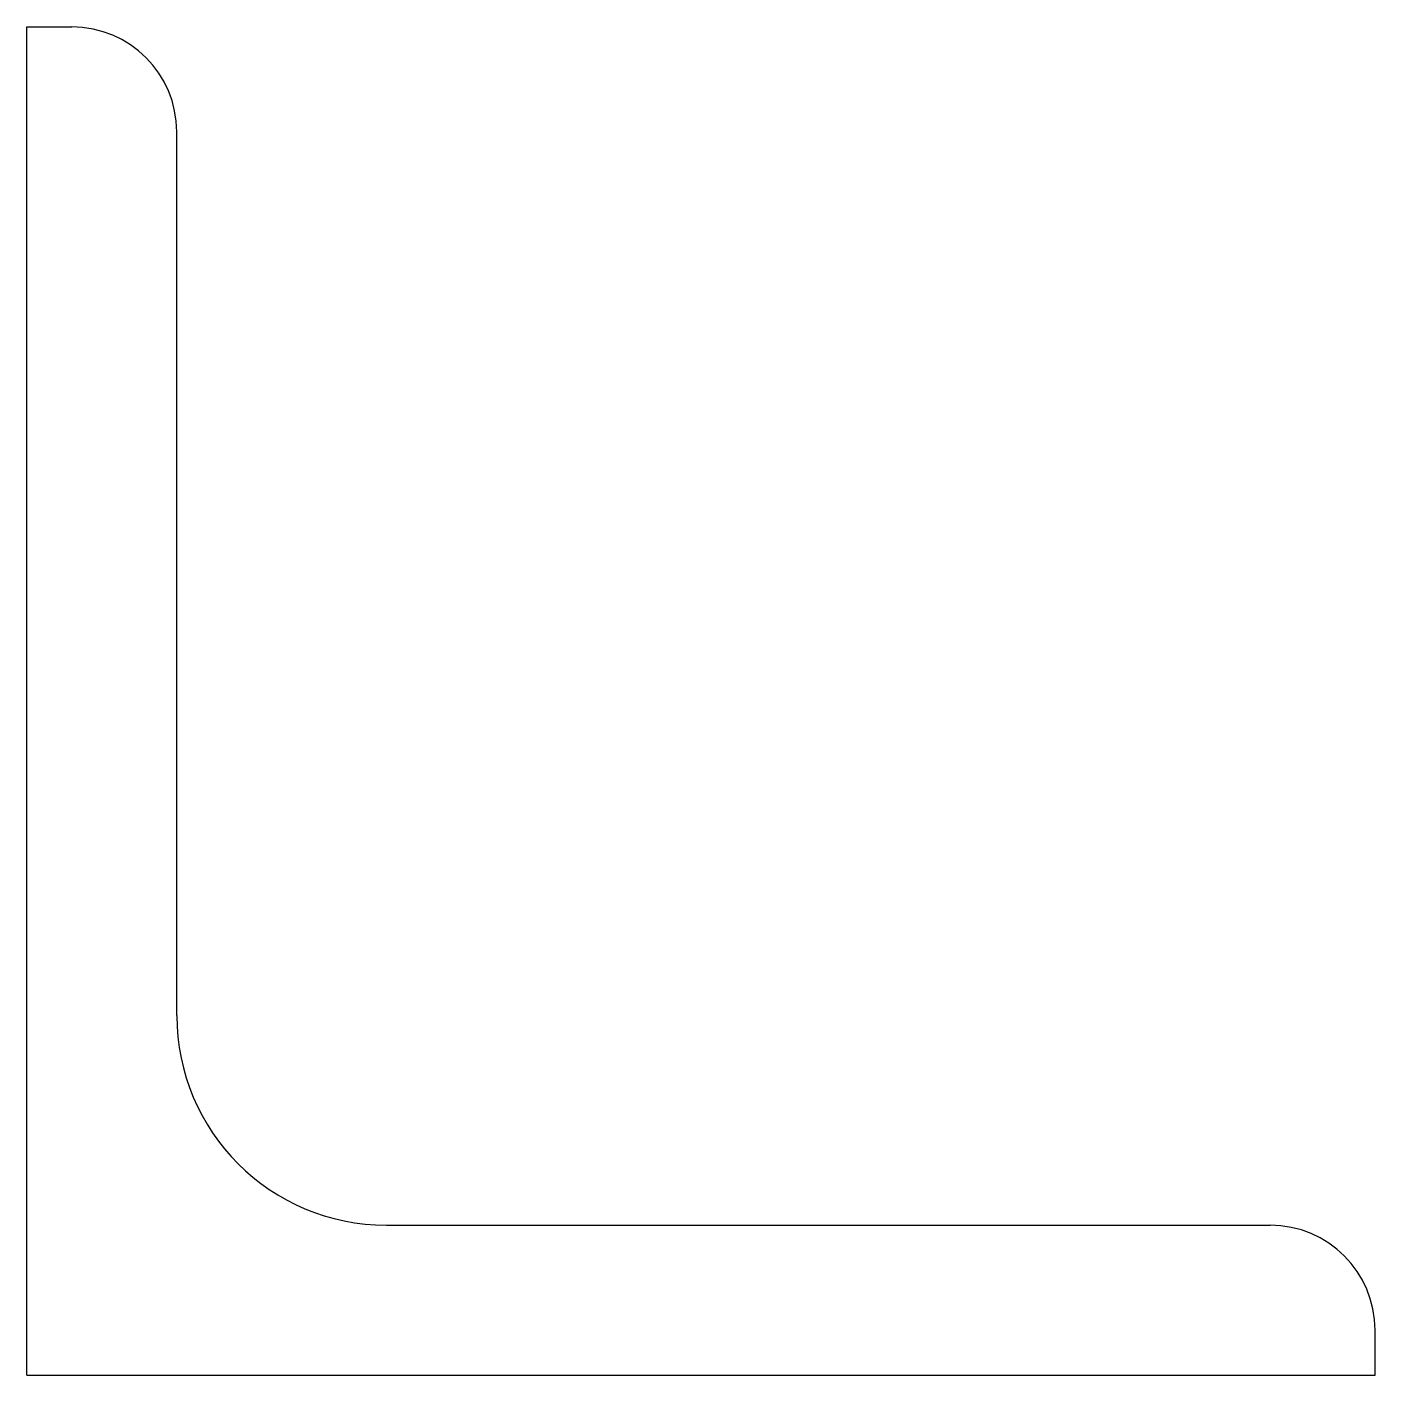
# Model space of a CAD drawing. Extents: x -22.5 to 22.5, y 0 to 45.
import ezdxf

# ---------------------------------------------------------------- set-up
doc = ezdxf.new("R2010")
doc.units = 0

msp = doc.modelspace()

# ---------------------------------------------------------------- linework, layer by layer
for p, q in [((-22.5, 45), (-21, 45)), ((-22.5, 0), (-22.5, 45)), ((-17.5, 12), (-17.5, 41.5)), ((-10.5, 5), (19, 5)), ((22.5, 0), (22.5, 1.5)), ((-22.5, 0), (22.5, 0))]:
    msp.add_line(p, q)
for centre, radius, start, end in [((-21, 41.5), 3.5, 0, 90), ((-10.5, 12), 7, 180, 270), ((19, 1.5), 3.5, 0, 90)]:
    msp.add_arc(centre, radius, start, end)

doc.saveas('drawing.dxf')
